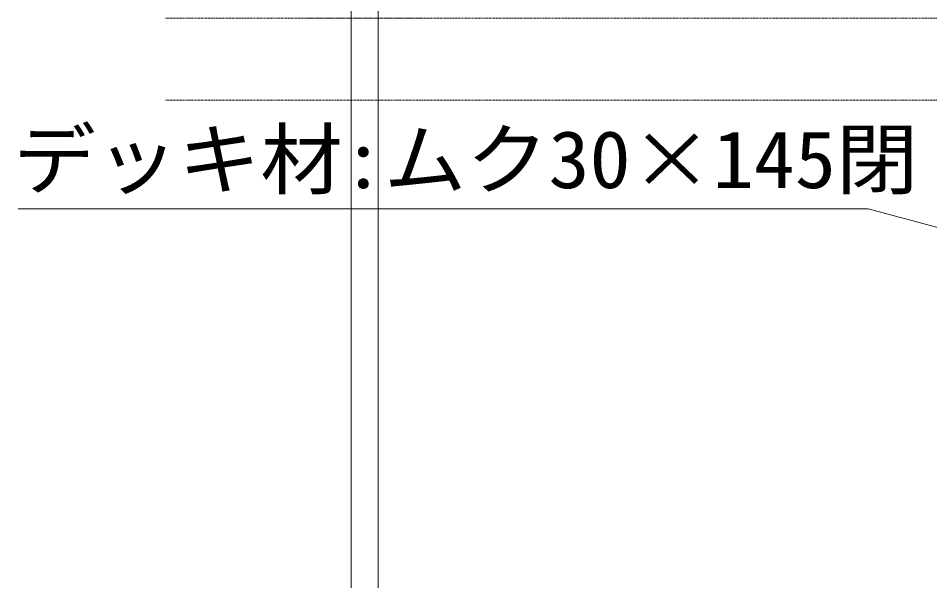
# Model space of a CAD drawing. Units: millimetres, scale not verified. Extents: x -12715 to 12220, y -3398 to 4210.
# Drawn here: x -3460.4 to -3293, y 3331.7 to 3435 of the extents above; entities that cross this region are included whole.
import ezdxf
from ezdxf.enums import TextEntityAlignment as Align

# ---------------------------------------------------------------- set-up
doc = ezdxf.new("R2010")
doc.units = ezdxf.units.MM
doc.header["$LTSCALE"] = 5.7
doc.linetypes.add('DASHED1', pattern=[1.8, 1.2, -0.6])
for name, color, linetype, lineweight in [('0-1_デッキ', 7, 'Continuous', 9), ('0-2_文字', 4, 'Continuous', 9), ('0-4_一般', 4, 'DASHED1', 9), ('0-5_根太', 4, 'Continuous', 9), ('0-A_WQCS', 7, 'Continuous', 9)]:
    doc.layers.add(name, color=color, linetype=linetype, lineweight=lineweight)
doc.styles.add('ＭＳ ゴシック', font='')
doc.styles.get('ＭＳ ゴシック').set_extended_font_data('MS Gothic')

# ---------------------------------------------------------------- blocks, each defined once
blk = doc.blocks.new('グループ-281-1')
at = {"layer": '0-5_根太', "linetype": 'DASHED1'}
for p, q in [((-148038.6, 20598.7), (-126754.2, 20598.7)), ((-148038.6, 19998.7), (-126754.2, 19998.7))]:
    blk.add_line(p, q, dxfattribs=at)
blk = doc.blocks.new('グループ-381-1')
at = {"layer": '0-4_一般'}
for p, q in [((-1200, 422.1), (-1200, 422.1)), ((-1200, 421.3), (-1200, 421.3)), ((-1200, 421.3), (-1200, 421.3)), ((-1200, -418.8), (-1200, 421.3)), ((-1199.9, 422.9), (-1199.9, 422.9)), ((-1200, -418.8), (-1200, -418.8)), ((-1199.9, -422.4), (-1199.9, -422.3)), ((-1199.8, -423.5), (-1199.8, -423.4)), ((-1199.6, -424.8), (-1199.6, -424.7))]:
    blk.add_line(p, q, dxfattribs=at)
blk.add_lwpolyline([(-1200, -421.3), (-1200, -421.3), (-1200, -421.2)], dxfattribs=at)
for centre, radius, start, end in [((-1180.9, 421.3), 19.1, 175.09885, 177.58066), ((-1180.3, 421.3), 19.7, 177.58066, 180), ((-1180.3, 421.3), 19.7, 170.14888, 172.62207), ((-1180.3, 421.3), 19.7, 172.62177, 175.09885), ((-1180.3, 421.3), 19.7, 167.67843, 170.14857), ((-1115.9, -418.7), 84.1, 180.08437, 181.71385), ((-1175.8, -420.6), 24.2, 181.71992, 184.17154), ((-1178, -420.8), 22, 184.17154, 187.04644), ((-1177.7, -420.8), 22.2, 187.04644, 190.10187)]:
    blk.add_arc(centre, radius, start, end, dxfattribs=at)
blk = doc.blocks.new('グループ-382-1')
at = {"layer": '0-4_一般'}
blk.add_blockref('グループ-381-1', (0, 0), dxfattribs=at)
blk = doc.blocks.new('30WQCS')
at = {"layer": '0-1_デッキ'}
blk.add_blockref('グループ-382-1', (0, 0), dxfattribs=at)

msp = doc.modelspace()

# ---------------------------------------------------------------- linework, layer by layer
at = {"layer": '0-1_デッキ'}
for p, q in [((-3399.265, 3057.468), (-3399.265, 3539.968)), ((-3394.265, 2974.968), (-3394.265, 3539.968))]:
    msp.add_line(p, q, dxfattribs=at)
at = {"layer": '0-2_文字'}
for q in [(-3460.407, 3400.001), (-3220.414, 3377.468)]:
    msp.add_line((-3304.27, 3400.001), q, dxfattribs=at)

# ---------------------------------------------------------------- block references
at = {"layer": '0-5_根太', "xscale": 0.025, "yscale": 0.025}
msp.add_blockref('グループ-281-1', (267.586, 2920), dxfattribs=at)
at = {"layer": '0-A_WQCS', "xscale": 0.025, "yscale": 0.025, "rotation": 90}
msp.add_blockref('30WQCS', (-3396.765, 3464.968), dxfattribs=at)

# ---------------------------------------------------------------- texts
at = {"layer": '0-2_文字', "style": 'ＭＳ ゴシック', "width": 1.05}
msp.add_text('デッキ材:ムク30×145閉', height=10.56, dxfattribs=at).set_placement((-3461.282, 3400.626), align=Align.BOTTOM_LEFT)

doc.saveas('drawing.dxf')
